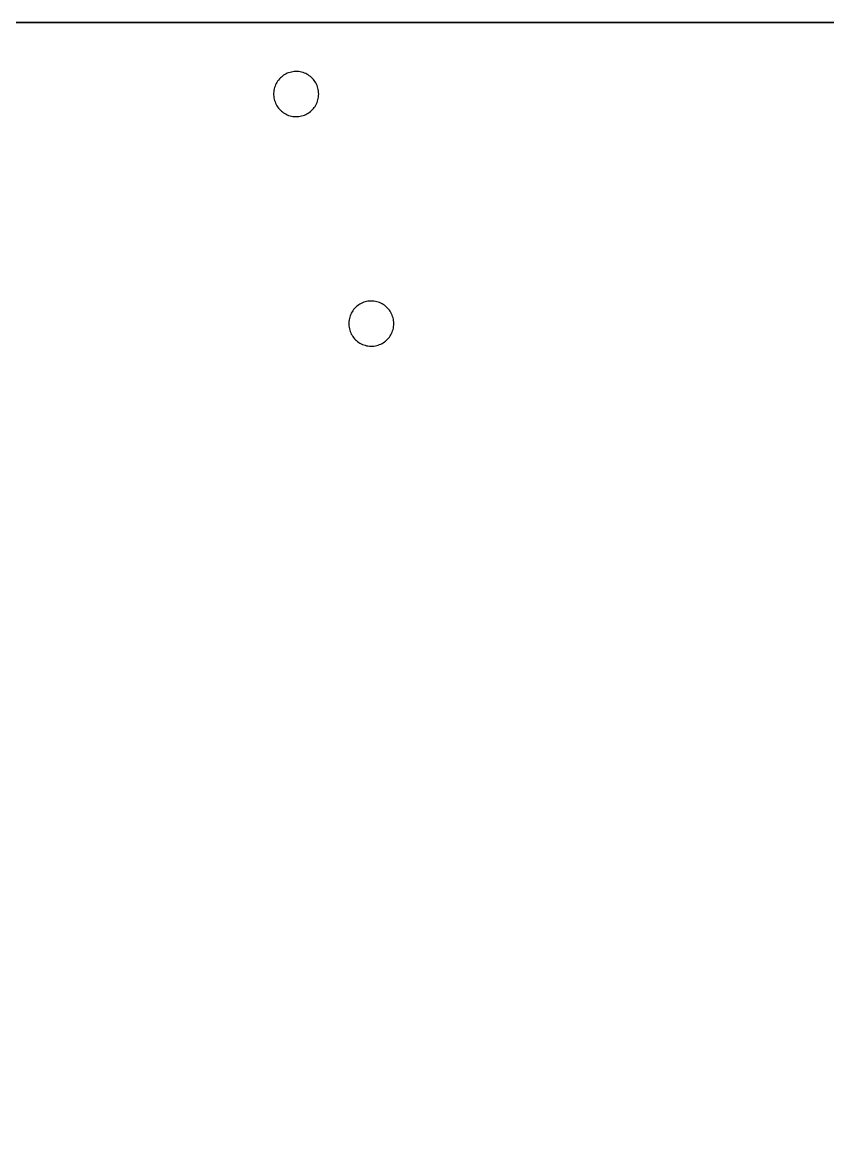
# Model space of a CAD drawing. Header units: metres. Extents: x 0 to 978, y 0 to 1152.
# Drawn here: x 292.9 to 354.5, y 259.2 to 345.6 of the extents above; entities that cross this region are included whole.
import ezdxf

# ---------------------------------------------------------------- set-up
doc = ezdxf.new("R2010")
doc.units = ezdxf.units.M

msp = doc.modelspace()

# ---------------------------------------------------------------- linework, layer by layer
for points in [[(0, 345.6), (26.749, 345.6), (53.498, 345.6), (80.247, 345.6), (106.996, 345.6), (133.745, 345.6), (160.495, 345.6), (187.244, 345.6), (213.993, 345.6), (240.742, 345.6), (267.491, 345.6), (294.24, 345.6), (320.989, 345.6), (347.738, 345.6), (374.487, 345.6), (401.236, 345.6), (427.985, 345.6), (454.735, 345.6), (481.484, 345.6), (508.233, 345.6)], [(0, 345.6), (26.749, 345.6), (53.498, 345.6), (80.247, 345.6), (106.996, 345.6), (133.745, 345.6), (160.495, 345.6), (187.244, 345.6), (213.993, 345.6), (240.742, 345.6), (267.491, 345.6), (294.24, 345.6), (320.989, 345.6), (347.738, 345.6), (374.487, 345.6), (401.236, 345.6), (427.985, 345.6), (454.735, 345.6), (481.484, 345.6), (508.233, 345.6)], [(510.371, 345.6), (483.622, 345.6), (456.873, 345.6), (430.124, 345.6), (403.375, 345.6), (376.625, 345.6), (349.876, 345.6), (323.127, 345.6), (296.378, 345.6), (269.629, 345.6)], [(276.742, 345.6), (296.509, 345.6), (316.276, 345.6), (336.044, 345.6), (355.811, 345.6), (375.578, 345.6), (395.345, 345.6), (415.113, 345.6), (434.88, 345.6), (454.647, 345.6), (474.415, 345.6), (494.182, 345.6)], [(494.182, 345.6), (474.415, 345.6), (454.647, 345.6), (434.88, 345.6), (415.113, 345.6), (395.345, 345.6), (375.578, 345.6), (355.811, 345.6), (336.044, 345.6), (316.276, 345.6), (296.509, 345.6), (276.742, 345.6)], [(496.996, 345.6), (470.247, 345.6), (443.498, 345.6), (416.749, 345.6), (390, 345.6), (363.251, 345.6), (336.502, 345.6), (309.753, 345.6), (283.004, 345.6)], [(414.72, 168.96), (414.72, 184.32), (414.72, 199.68), (414.72, 215.04), (414.72, 230.4), (414.72, 245.76), (414.72, 261.12), (414.72, 276.48), (414.72, 291.84), (414.72, 307.2), (414.72, 322.56), (414.72, 337.92), (407.04, 345.6), (391.68, 345.6), (376.32, 345.6), (360.96, 345.6), (345.6, 345.6), (330.24, 345.6), (314.88, 345.6), (299.52, 345.6), (284.16, 345.6)], [(414.72, 168.96), (414.72, 184.32), (414.72, 199.68), (414.72, 215.04), (414.72, 230.4), (414.72, 245.76), (414.72, 261.12), (414.72, 276.48), (414.72, 291.84), (414.72, 307.2), (414.72, 322.56), (414.72, 337.92), (407.04, 345.6), (391.68, 345.6), (376.32, 345.6), (360.96, 345.6), (345.6, 345.6), (330.24, 345.6), (314.88, 345.6), (299.52, 345.6), (284.16, 345.6)], [(414.72, 168.96), (414.72, 184.32), (414.72, 199.68), (414.72, 215.04), (414.72, 230.4), (414.72, 245.76), (414.72, 261.12), (414.72, 276.48), (414.72, 291.84), (414.72, 307.2), (414.72, 322.56), (414.72, 337.92), (407.04, 345.6), (391.68, 345.6), (376.32, 345.6), (360.96, 345.6), (345.6, 345.6), (330.24, 345.6), (314.88, 345.6), (299.52, 345.6), (284.16, 345.6)], [(414.72, 168.96), (414.72, 184.32), (414.72, 199.68), (414.72, 215.04), (414.72, 230.4), (414.72, 245.76), (414.72, 261.12), (414.72, 276.48), (414.72, 291.84), (414.72, 307.2), (414.72, 322.56), (414.72, 337.92), (407.04, 345.6), (391.68, 345.6), (376.32, 345.6), (360.96, 345.6), (345.6, 345.6), (330.24, 345.6), (314.88, 345.6), (299.52, 345.6), (284.16, 345.6)], [(414.72, 168.96), (414.72, 184.32), (414.72, 199.68), (414.72, 215.04), (414.72, 230.4), (414.72, 245.76), (414.72, 261.12), (414.72, 276.48), (414.72, 291.84), (414.72, 307.2), (414.72, 322.56), (414.72, 337.92), (407.04, 345.6), (391.68, 345.6), (376.32, 345.6), (360.96, 345.6), (345.6, 345.6), (330.24, 345.6), (314.88, 345.6), (299.52, 345.6), (284.16, 345.6)], [(414.72, 168.96), (414.72, 184.32), (414.72, 199.68), (414.72, 215.04), (414.72, 230.4), (414.72, 245.76), (414.72, 261.12), (414.72, 276.48), (414.72, 291.84), (414.72, 307.2), (414.72, 322.56), (414.72, 337.92), (407.04, 345.6), (391.68, 345.6), (376.32, 345.6), (360.96, 345.6), (345.6, 345.6), (330.24, 345.6), (314.88, 345.6), (299.52, 345.6), (284.16, 345.6)], [(284.858, 345.6), (293.236, 345.6), (301.615, 345.6), (309.993, 345.6), (318.371, 345.6), (326.749, 345.6), (335.127, 345.6), (343.505, 345.6), (351.884, 345.6), (360.262, 345.6)], [(360.262, 345.6), (351.884, 345.6), (343.505, 345.6), (335.127, 345.6), (326.749, 345.6), (318.371, 345.6), (309.993, 345.6), (301.615, 345.6), (293.236, 345.6), (284.858, 345.6)], [(414.72, 345.6), (406.342, 345.6), (397.964, 345.6), (389.585, 345.6), (381.207, 345.6), (372.829, 345.6), (364.451, 345.6), (356.073, 345.6), (347.695, 345.6), (339.316, 345.6), (330.938, 345.6), (322.56, 345.6), (314.182, 345.6), (305.804, 345.6), (297.425, 345.6), (289.047, 345.6)], [(289.047, 345.6), (297.425, 345.6), (305.804, 345.6), (314.182, 345.6), (322.56, 345.6), (330.938, 345.6), (339.316, 345.6), (347.695, 345.6), (356.073, 345.6), (364.451, 345.6), (372.829, 345.6), (381.207, 345.6), (389.585, 345.6), (397.964, 345.6), (406.342, 345.6), (414.72, 345.6)], [(414.72, 345.6), (406.342, 345.6), (397.964, 345.6), (389.585, 345.6), (381.207, 345.6), (372.829, 345.6), (364.451, 345.6), (356.073, 345.6), (347.695, 345.6), (339.316, 345.6), (330.938, 345.6), (322.56, 345.6), (314.182, 345.6), (305.804, 345.6), (297.425, 345.6), (289.047, 345.6)], [(289.047, 345.6), (297.425, 345.6), (305.804, 345.6), (314.182, 345.6), (322.56, 345.6), (330.938, 345.6), (339.316, 345.6), (347.695, 345.6), (356.073, 345.6), (364.451, 345.6), (372.829, 345.6), (381.207, 345.6), (389.585, 345.6), (397.964, 345.6), (406.342, 345.6), (414.72, 345.6)], [(414.72, 345.6), (406.342, 345.6), (397.964, 345.6), (389.585, 345.6), (381.207, 345.6), (372.829, 345.6), (364.451, 345.6), (356.073, 345.6), (347.695, 345.6), (339.316, 345.6), (330.938, 345.6), (322.56, 345.6), (314.182, 345.6), (305.804, 345.6), (297.425, 345.6), (289.047, 345.6)], [(289.047, 345.6), (297.425, 345.6), (305.804, 345.6), (314.182, 345.6), (322.56, 345.6), (330.938, 345.6), (339.316, 345.6), (347.695, 345.6), (356.073, 345.6), (364.451, 345.6), (372.829, 345.6), (381.207, 345.6), (389.585, 345.6), (397.964, 345.6), (406.342, 345.6), (414.72, 345.6)], [(414.72, 345.6), (406.342, 345.6), (397.964, 345.6), (389.585, 345.6), (381.207, 345.6), (372.829, 345.6), (364.451, 345.6), (356.073, 345.6), (347.695, 345.6), (339.316, 345.6), (330.938, 345.6), (322.56, 345.6), (314.182, 345.6), (305.804, 345.6), (297.425, 345.6), (289.047, 345.6)], [(289.047, 345.6), (297.425, 345.6), (305.804, 345.6), (314.182, 345.6), (322.56, 345.6), (330.938, 345.6), (339.316, 345.6), (347.695, 345.6), (356.073, 345.6), (364.451, 345.6), (372.829, 345.6), (381.207, 345.6), (389.585, 345.6), (397.964, 345.6), (406.342, 345.6), (414.72, 345.6)], [(414.72, 345.6), (406.342, 345.6), (397.964, 345.6), (389.585, 345.6), (381.207, 345.6), (372.829, 345.6), (364.451, 345.6), (356.073, 345.6), (347.695, 345.6), (339.316, 345.6), (330.938, 345.6), (322.56, 345.6), (314.182, 345.6), (305.804, 345.6), (297.425, 345.6), (289.047, 345.6)], [(289.047, 345.6), (297.425, 345.6), (305.804, 345.6), (314.182, 345.6), (322.56, 345.6), (330.938, 345.6), (339.316, 345.6), (347.695, 345.6), (356.073, 345.6), (364.451, 345.6), (372.829, 345.6), (381.207, 345.6), (389.585, 345.6), (397.964, 345.6), (406.342, 345.6), (414.72, 345.6)], [(291.84, 345.6), (307.2, 345.6), (322.56, 345.6), (337.92, 345.6), (353.28, 345.6), (368.64, 345.6), (384, 345.6), (399.36, 345.6), (414.72, 345.6), (414.72, 330.24), (414.72, 314.88), (414.72, 299.52), (414.72, 284.16), (414.72, 268.8), (414.72, 253.44), (414.72, 238.08), (414.72, 222.72), (414.72, 207.36), (414.72, 192), (414.72, 176.64), (414.72, 161.28)], [(291.84, 345.6), (307.2, 345.6), (322.56, 345.6), (337.92, 345.6), (353.28, 345.6), (368.64, 345.6), (384, 345.6), (399.36, 345.6), (414.72, 345.6)], [(291.84, 345.6), (307.2, 345.6), (322.56, 345.6), (337.92, 345.6), (353.28, 345.6), (368.64, 345.6), (384, 345.6), (399.36, 345.6), (414.72, 345.6)], [(291.84, 345.6), (307.2, 345.6), (322.56, 345.6), (337.92, 345.6), (353.28, 345.6), (368.64, 345.6), (384, 345.6), (399.36, 345.6), (414.72, 345.6), (414.72, 330.24), (414.72, 314.88), (414.72, 299.52), (414.72, 284.16), (414.72, 268.8), (414.72, 253.44), (414.72, 238.08), (414.72, 222.72), (414.72, 207.36), (414.72, 192), (414.72, 176.64), (414.72, 161.28)], [(414.72, 161.28), (414.72, 176.64), (414.72, 192), (414.72, 207.36), (414.72, 222.72), (414.72, 238.08), (414.72, 253.44), (414.72, 268.8), (414.72, 284.16), (414.72, 299.52), (414.72, 314.88), (414.72, 330.24), (414.72, 345.6), (399.36, 345.6), (384, 345.6), (368.64, 345.6), (353.28, 345.6), (337.92, 345.6), (322.56, 345.6), (307.2, 345.6), (291.84, 345.6)], [(414.72, 161.28), (414.72, 176.64), (414.72, 192), (414.72, 207.36), (414.72, 222.72), (414.72, 238.08), (414.72, 253.44), (414.72, 268.8), (414.72, 284.16), (414.72, 299.52), (414.72, 314.88), (414.72, 330.24), (414.72, 345.6), (399.36, 345.6), (384, 345.6), (368.64, 345.6), (353.28, 345.6), (337.92, 345.6), (322.56, 345.6), (307.2, 345.6), (291.84, 345.6)], [(291.84, 345.6), (307.2, 345.6), (322.56, 345.6), (337.92, 345.6), (353.28, 345.6), (368.64, 345.6), (384, 345.6), (399.36, 345.6), (414.72, 345.6), (414.72, 330.24), (414.72, 314.88), (414.72, 299.52), (414.72, 284.16), (414.72, 268.8), (414.72, 253.44), (414.72, 238.08), (414.72, 222.72), (414.72, 207.36), (414.72, 192), (414.72, 176.64), (414.72, 161.28)], [(291.84, 345.6), (307.2, 345.6), (322.56, 345.6), (337.92, 345.6), (353.28, 345.6), (368.64, 345.6), (384, 345.6), (399.36, 345.6), (414.72, 345.6)], [(291.84, 345.6), (307.2, 345.6), (322.56, 345.6), (337.92, 345.6), (353.28, 345.6), (368.64, 345.6), (384, 345.6), (399.36, 345.6), (414.72, 345.6)], [(291.84, 345.6), (307.2, 345.6), (322.56, 345.6), (337.92, 345.6), (353.28, 345.6), (368.64, 345.6), (384, 345.6), (399.36, 345.6), (414.72, 345.6), (414.72, 330.24), (414.72, 314.88), (414.72, 299.52), (414.72, 284.16), (414.72, 268.8), (414.72, 253.44), (414.72, 238.08), (414.72, 222.72), (414.72, 207.36), (414.72, 192), (414.72, 176.64), (414.72, 161.28)], [(291.84, 345.6), (307.2, 345.6), (322.56, 345.6), (337.92, 345.6), (353.28, 345.6), (368.64, 345.6), (384, 345.6), (399.36, 345.6), (414.72, 345.6)], [(291.84, 345.6), (307.2, 345.6), (322.56, 345.6), (337.92, 345.6), (353.28, 345.6), (368.64, 345.6), (384, 345.6), (399.36, 345.6), (414.72, 345.6)], [(291.84, 345.6), (307.2, 345.6), (322.56, 345.6), (337.92, 345.6), (353.28, 345.6), (368.64, 345.6), (384, 345.6), (399.36, 345.6), (414.72, 345.6), (414.72, 330.24), (414.72, 314.88), (414.72, 299.52), (414.72, 284.16), (414.72, 268.8), (414.72, 253.44), (414.72, 238.08), (414.72, 222.72), (414.72, 207.36), (414.72, 192), (414.72, 176.64), (414.72, 161.28)], [(291.84, 345.6), (307.2, 345.6), (322.56, 345.6), (337.92, 345.6), (353.28, 345.6), (368.64, 345.6), (384, 345.6), (399.36, 345.6), (414.72, 345.6)], [(291.84, 345.6), (307.2, 345.6), (322.56, 345.6), (337.92, 345.6), (353.28, 345.6), (368.64, 345.6), (384, 345.6), (399.36, 345.6), (414.72, 345.6)], [(291.84, 345.6), (307.2, 345.6), (322.56, 345.6), (337.92, 345.6), (353.28, 345.6), (368.64, 345.6), (384, 345.6), (399.36, 345.6), (414.72, 345.6), (414.72, 330.24), (414.72, 314.88), (414.72, 299.52), (414.72, 284.16), (414.72, 268.8), (414.72, 253.44), (414.72, 238.08), (414.72, 222.72), (414.72, 207.36), (414.72, 192), (414.72, 176.64), (414.72, 161.28)], [(291.84, 345.6), (307.2, 345.6), (322.56, 345.6), (337.92, 345.6), (353.28, 345.6), (368.64, 345.6), (384, 345.6), (399.36, 345.6), (414.72, 345.6)], [(291.84, 345.6), (307.2, 345.6), (322.56, 345.6), (337.92, 345.6), (353.28, 345.6), (368.64, 345.6), (384, 345.6), (399.36, 345.6), (414.72, 345.6)], [(315.57, 340.128), (315.566, 340.243), (315.555, 340.356), (315.537, 340.466), (315.512, 340.574), (315.48, 340.679), (315.442, 340.782), (315.398, 340.881), (315.348, 340.977), (315.292, 341.069), (315.23, 341.157), (315.164, 341.241), (315.092, 341.321), (315.016, 341.396), (314.935, 341.467), (314.85, 341.532), (314.761, 341.592), (314.668, 341.647), (314.572, 341.695), (314.472, 341.738), (314.369, 341.775), (314.263, 341.805), (314.154, 341.828), (314.043, 341.845), (313.93, 341.854), (313.815, 341.856), (313.701, 341.85), (313.589, 341.837), (313.479, 341.817), (313.372, 341.791), (313.268, 341.757), (313.166, 341.718), (313.068, 341.672), (312.973, 341.62), (312.882, 341.563), (312.795, 341.5), (312.712, 341.432), (312.633, 341.359), (312.559, 341.282), (312.49, 341.2), (312.426, 341.114), (312.368, 341.023), (312.315, 340.929), (312.268, 340.832), (312.226, 340.731), (312.192, 340.627), (312.163, 340.52), (312.142, 340.411), (312.127, 340.299), (312.119, 340.186), (312.119, 340.07), (312.127, 339.957), (312.142, 339.845), (312.163, 339.736), (312.192, 339.629), (312.226, 339.525), (312.268, 339.424), (312.315, 339.327), (312.368, 339.233), (312.426, 339.142), (312.49, 339.056), (312.559, 338.974), (312.633, 338.897), (312.712, 338.824), (312.795, 338.756), (312.882, 338.693), (312.973, 338.636), (313.068, 338.584), (313.166, 338.538), (313.268, 338.499), (313.372, 338.465), (313.479, 338.439), (313.589, 338.419), (313.701, 338.406), (313.815, 338.4), (313.93, 338.402), (314.043, 338.411), (314.154, 338.428), (314.263, 338.451), (314.369, 338.481), (314.472, 338.518), (314.572, 338.561), (314.668, 338.609), (314.761, 338.664), (314.85, 338.724), (314.935, 338.789), (315.016, 338.86), (315.092, 338.935), (315.164, 339.015), (315.23, 339.099), (315.292, 339.187), (315.348, 339.279), (315.398, 339.375), (315.442, 339.474), (315.48, 339.577), (315.512, 339.682), (315.537, 339.79), (315.555, 339.9), (315.566, 340.013), (315.57, 340.128)], [(315.57, 340.128), (315.566, 340.243), (315.555, 340.356), (315.537, 340.466), (315.512, 340.574), (315.48, 340.679), (315.442, 340.782), (315.398, 340.881), (315.348, 340.977), (315.292, 341.069), (315.23, 341.157), (315.164, 341.241), (315.092, 341.321), (315.016, 341.396), (314.935, 341.467), (314.85, 341.532), (314.761, 341.592), (314.668, 341.647), (314.572, 341.695), (314.472, 341.738), (314.369, 341.775), (314.263, 341.805), (314.154, 341.828), (314.043, 341.845), (313.93, 341.854), (313.815, 341.856), (313.701, 341.85), (313.589, 341.837), (313.479, 341.817), (313.372, 341.791), (313.268, 341.757), (313.166, 341.718), (313.068, 341.672), (312.973, 341.62), (312.882, 341.563), (312.795, 341.5), (312.712, 341.432), (312.633, 341.359), (312.559, 341.282), (312.49, 341.2), (312.426, 341.114), (312.368, 341.023), (312.315, 340.929), (312.268, 340.832), (312.226, 340.731), (312.192, 340.627), (312.163, 340.52), (312.142, 340.411), (312.127, 340.299), (312.119, 340.186), (312.119, 340.07), (312.127, 339.957), (312.142, 339.845), (312.163, 339.736), (312.192, 339.629), (312.226, 339.525), (312.268, 339.424), (312.315, 339.327), (312.368, 339.233), (312.426, 339.142), (312.49, 339.056), (312.559, 338.974), (312.633, 338.897), (312.712, 338.824), (312.795, 338.756), (312.882, 338.693), (312.973, 338.636), (313.068, 338.584), (313.166, 338.538), (313.268, 338.499), (313.372, 338.465), (313.479, 338.439), (313.589, 338.419), (313.701, 338.406), (313.815, 338.4), (313.93, 338.402), (314.043, 338.411), (314.154, 338.428), (314.263, 338.451), (314.369, 338.481), (314.472, 338.518), (314.572, 338.561), (314.668, 338.609), (314.761, 338.664), (314.85, 338.724), (314.935, 338.789), (315.016, 338.86), (315.092, 338.935), (315.164, 339.015), (315.23, 339.099), (315.292, 339.187), (315.348, 339.279), (315.398, 339.375), (315.442, 339.474), (315.48, 339.577), (315.512, 339.682), (315.537, 339.79), (315.555, 339.9), (315.566, 340.013), (315.57, 340.128)], [(315.57, 340.128), (315.566, 340.243), (315.555, 340.356), (315.537, 340.466), (315.512, 340.574), (315.48, 340.679), (315.442, 340.782), (315.398, 340.881), (315.348, 340.977), (315.292, 341.069), (315.23, 341.157), (315.164, 341.241), (315.092, 341.321), (315.016, 341.396), (314.935, 341.467), (314.85, 341.532), (314.761, 341.592), (314.668, 341.647), (314.572, 341.695), (314.472, 341.738), (314.369, 341.775), (314.263, 341.805), (314.154, 341.828), (314.043, 341.845), (313.93, 341.854), (313.815, 341.856), (313.701, 341.85), (313.589, 341.837), (313.479, 341.817), (313.372, 341.791), (313.268, 341.757), (313.166, 341.718), (313.068, 341.672), (312.973, 341.62), (312.882, 341.563), (312.795, 341.5), (312.712, 341.432), (312.633, 341.359), (312.559, 341.282), (312.49, 341.2), (312.426, 341.114), (312.368, 341.023), (312.315, 340.929), (312.268, 340.832), (312.226, 340.731), (312.192, 340.627), (312.163, 340.52), (312.142, 340.411), (312.127, 340.299), (312.119, 340.186), (312.119, 340.07), (312.127, 339.957), (312.142, 339.845), (312.163, 339.736), (312.192, 339.629), (312.226, 339.525), (312.268, 339.424), (312.315, 339.327), (312.368, 339.233), (312.426, 339.142), (312.49, 339.056), (312.559, 338.974), (312.633, 338.897), (312.712, 338.824), (312.795, 338.756), (312.882, 338.693), (312.973, 338.636), (313.068, 338.584), (313.166, 338.538), (313.268, 338.499), (313.372, 338.465), (313.479, 338.439), (313.589, 338.419), (313.701, 338.406), (313.815, 338.4), (313.93, 338.402), (314.043, 338.411), (314.154, 338.428), (314.263, 338.451), (314.369, 338.481), (314.472, 338.518), (314.572, 338.561), (314.668, 338.609), (314.761, 338.664), (314.85, 338.724), (314.935, 338.789), (315.016, 338.86), (315.092, 338.935), (315.164, 339.015), (315.23, 339.099), (315.292, 339.187), (315.348, 339.279), (315.398, 339.375), (315.442, 339.474), (315.48, 339.577), (315.512, 339.682), (315.537, 339.79), (315.555, 339.9), (315.566, 340.013), (315.57, 340.128)], [(315.57, 340.128), (315.566, 340.243), (315.555, 340.356), (315.537, 340.466), (315.512, 340.574), (315.48, 340.679), (315.442, 340.782), (315.398, 340.881), (315.348, 340.977), (315.292, 341.069), (315.23, 341.157), (315.164, 341.241), (315.092, 341.321), (315.016, 341.396), (314.935, 341.467), (314.85, 341.532), (314.761, 341.592), (314.668, 341.647), (314.572, 341.695), (314.472, 341.738), (314.369, 341.775), (314.263, 341.805), (314.154, 341.828), (314.043, 341.845), (313.93, 341.854), (313.815, 341.856), (313.701, 341.85), (313.589, 341.837), (313.479, 341.817), (313.372, 341.791), (313.268, 341.757), (313.166, 341.718), (313.068, 341.672), (312.973, 341.62), (312.882, 341.563), (312.795, 341.5), (312.712, 341.432), (312.633, 341.359), (312.559, 341.282), (312.49, 341.2), (312.426, 341.114), (312.368, 341.023), (312.315, 340.929), (312.268, 340.832), (312.226, 340.731), (312.192, 340.627), (312.163, 340.52), (312.142, 340.411), (312.127, 340.299), (312.119, 340.186), (312.119, 340.07), (312.127, 339.957), (312.142, 339.845), (312.163, 339.736), (312.192, 339.629), (312.226, 339.525), (312.268, 339.424), (312.315, 339.327), (312.368, 339.233), (312.426, 339.142), (312.49, 339.056), (312.559, 338.974), (312.633, 338.897), (312.712, 338.824), (312.795, 338.756), (312.882, 338.693), (312.973, 338.636), (313.068, 338.584), (313.166, 338.538), (313.268, 338.499), (313.372, 338.465), (313.479, 338.439), (313.589, 338.419), (313.701, 338.406), (313.815, 338.4), (313.93, 338.402), (314.043, 338.411), (314.154, 338.428), (314.263, 338.451), (314.369, 338.481), (314.472, 338.518), (314.572, 338.561), (314.668, 338.609), (314.761, 338.664), (314.85, 338.724), (314.935, 338.789), (315.016, 338.86), (315.092, 338.935), (315.164, 339.015), (315.23, 339.099), (315.292, 339.187), (315.348, 339.279), (315.398, 339.375), (315.442, 339.474), (315.48, 339.577), (315.512, 339.682), (315.537, 339.79), (315.555, 339.9), (315.566, 340.013), (315.57, 340.128)], [(315.57, 340.128), (315.566, 340.243), (315.555, 340.356), (315.537, 340.466), (315.512, 340.574), (315.48, 340.679), (315.442, 340.782), (315.398, 340.881), (315.348, 340.977), (315.292, 341.069), (315.23, 341.157), (315.164, 341.241), (315.092, 341.321), (315.016, 341.396), (314.935, 341.467), (314.85, 341.532), (314.761, 341.592), (314.668, 341.647), (314.572, 341.695), (314.472, 341.738), (314.369, 341.775), (314.263, 341.805), (314.154, 341.828), (314.043, 341.845), (313.93, 341.854), (313.815, 341.856), (313.701, 341.85), (313.589, 341.837), (313.479, 341.817), (313.372, 341.791), (313.268, 341.757), (313.166, 341.718), (313.068, 341.672), (312.973, 341.62), (312.882, 341.563), (312.795, 341.5), (312.712, 341.432), (312.633, 341.359), (312.559, 341.282), (312.49, 341.2), (312.426, 341.114), (312.368, 341.023), (312.315, 340.929), (312.268, 340.832), (312.226, 340.731), (312.192, 340.627), (312.163, 340.52), (312.142, 340.411), (312.127, 340.299), (312.119, 340.186), (312.119, 340.07), (312.127, 339.957), (312.142, 339.845), (312.163, 339.736), (312.192, 339.629), (312.226, 339.525), (312.268, 339.424), (312.315, 339.327), (312.368, 339.233), (312.426, 339.142), (312.49, 339.056), (312.559, 338.974), (312.633, 338.897), (312.712, 338.824), (312.795, 338.756), (312.882, 338.693), (312.973, 338.636), (313.068, 338.584), (313.166, 338.538), (313.268, 338.499), (313.372, 338.465), (313.479, 338.439), (313.589, 338.419), (313.701, 338.406), (313.815, 338.4), (313.93, 338.402), (314.043, 338.411), (314.154, 338.428), (314.263, 338.451), (314.369, 338.481), (314.472, 338.518), (314.572, 338.561), (314.668, 338.609), (314.761, 338.664), (314.85, 338.724), (314.935, 338.789), (315.016, 338.86), (315.092, 338.935), (315.164, 339.015), (315.23, 339.099), (315.292, 339.187), (315.348, 339.279), (315.398, 339.375), (315.442, 339.474), (315.48, 339.577), (315.512, 339.682), (315.537, 339.79), (315.555, 339.9), (315.566, 340.013), (315.57, 340.128)], [(315.57, 340.128), (315.566, 340.243), (315.555, 340.356), (315.537, 340.466), (315.512, 340.574), (315.48, 340.679), (315.442, 340.782), (315.398, 340.881), (315.348, 340.977), (315.292, 341.069), (315.23, 341.157), (315.164, 341.241), (315.092, 341.321), (315.016, 341.396), (314.935, 341.467), (314.85, 341.532), (314.761, 341.592), (314.668, 341.647), (314.572, 341.695), (314.472, 341.738), (314.369, 341.775), (314.263, 341.805), (314.154, 341.828), (314.043, 341.845), (313.93, 341.854), (313.815, 341.856), (313.701, 341.85), (313.589, 341.837), (313.479, 341.817), (313.372, 341.791), (313.268, 341.757), (313.166, 341.718), (313.068, 341.672), (312.973, 341.62), (312.882, 341.563), (312.795, 341.5), (312.712, 341.432), (312.633, 341.359), (312.559, 341.282), (312.49, 341.2), (312.426, 341.114), (312.368, 341.023), (312.315, 340.929), (312.268, 340.832), (312.226, 340.731), (312.192, 340.627), (312.163, 340.52), (312.142, 340.411), (312.127, 340.299), (312.119, 340.186), (312.119, 340.07), (312.127, 339.957), (312.142, 339.845), (312.163, 339.736), (312.192, 339.629), (312.226, 339.525), (312.268, 339.424), (312.315, 339.327), (312.368, 339.233), (312.426, 339.142), (312.49, 339.056), (312.559, 338.974), (312.633, 338.897), (312.712, 338.824), (312.795, 338.756), (312.882, 338.693), (312.973, 338.636), (313.068, 338.584), (313.166, 338.538), (313.268, 338.499), (313.372, 338.465), (313.479, 338.439), (313.589, 338.419), (313.701, 338.406), (313.815, 338.4), (313.93, 338.402), (314.043, 338.411), (314.154, 338.428), (314.263, 338.451), (314.369, 338.481), (314.472, 338.518), (314.572, 338.561), (314.668, 338.609), (314.761, 338.664), (314.85, 338.724), (314.935, 338.789), (315.016, 338.86), (315.092, 338.935), (315.164, 339.015), (315.23, 339.099), (315.292, 339.187), (315.348, 339.279), (315.398, 339.375), (315.442, 339.474), (315.48, 339.577), (315.512, 339.682), (315.537, 339.79), (315.555, 339.9), (315.566, 340.013), (315.57, 340.128)], [(321.322, 322.56), (321.318, 322.675), (321.307, 322.788), (321.289, 322.898), (321.264, 323.006), (321.232, 323.111), (321.194, 323.214), (321.15, 323.313), (321.1, 323.409), (321.044, 323.501), (320.982, 323.589), (320.916, 323.673), (320.844, 323.753), (320.768, 323.828), (320.687, 323.899), (320.602, 323.964), (320.513, 324.024), (320.42, 324.079), (320.324, 324.127), (320.224, 324.17), (320.121, 324.207), (320.015, 324.237), (319.906, 324.26), (319.795, 324.277), (319.682, 324.286), (319.567, 324.288), (319.453, 324.282), (319.341, 324.269), (319.231, 324.249), (319.124, 324.223), (319.02, 324.189), (318.918, 324.15), (318.82, 324.104), (318.725, 324.052), (318.634, 323.995), (318.547, 323.932), (318.464, 323.864), (318.385, 323.791), (318.312, 323.714), (318.242, 323.632), (318.179, 323.546), (318.12, 323.455), (318.067, 323.361), (318.02, 323.264), (317.978, 323.163), (317.944, 323.059), (317.915, 322.952), (317.894, 322.843), (317.879, 322.731), (317.871, 322.618), (317.871, 322.502), (317.879, 322.389), (317.894, 322.277), (317.915, 322.168), (317.944, 322.061), (317.978, 321.957), (318.02, 321.856), (318.067, 321.759), (318.12, 321.665), (318.179, 321.574), (318.242, 321.488), (318.312, 321.406), (318.385, 321.329), (318.464, 321.256), (318.547, 321.188), (318.634, 321.125), (318.725, 321.068), (318.82, 321.016), (318.918, 320.97), (319.02, 320.931), (319.124, 320.897), (319.231, 320.871), (319.341, 320.851), (319.453, 320.838), (319.567, 320.832), (319.682, 320.834), (319.795, 320.843), (319.906, 320.86), (320.015, 320.883), (320.121, 320.913), (320.224, 320.95), (320.324, 320.993), (320.42, 321.041), (320.513, 321.096), (320.602, 321.156), (320.687, 321.221), (320.768, 321.292), (320.844, 321.367), (320.916, 321.447), (320.982, 321.531), (321.044, 321.619), (321.1, 321.711), (321.15, 321.807), (321.194, 321.906), (321.232, 322.009), (321.264, 322.114), (321.289, 322.222), (321.307, 322.332), (321.318, 322.445), (321.322, 322.56)]]:
    msp.add_lwpolyline(points)

doc.saveas('drawing.dxf')
